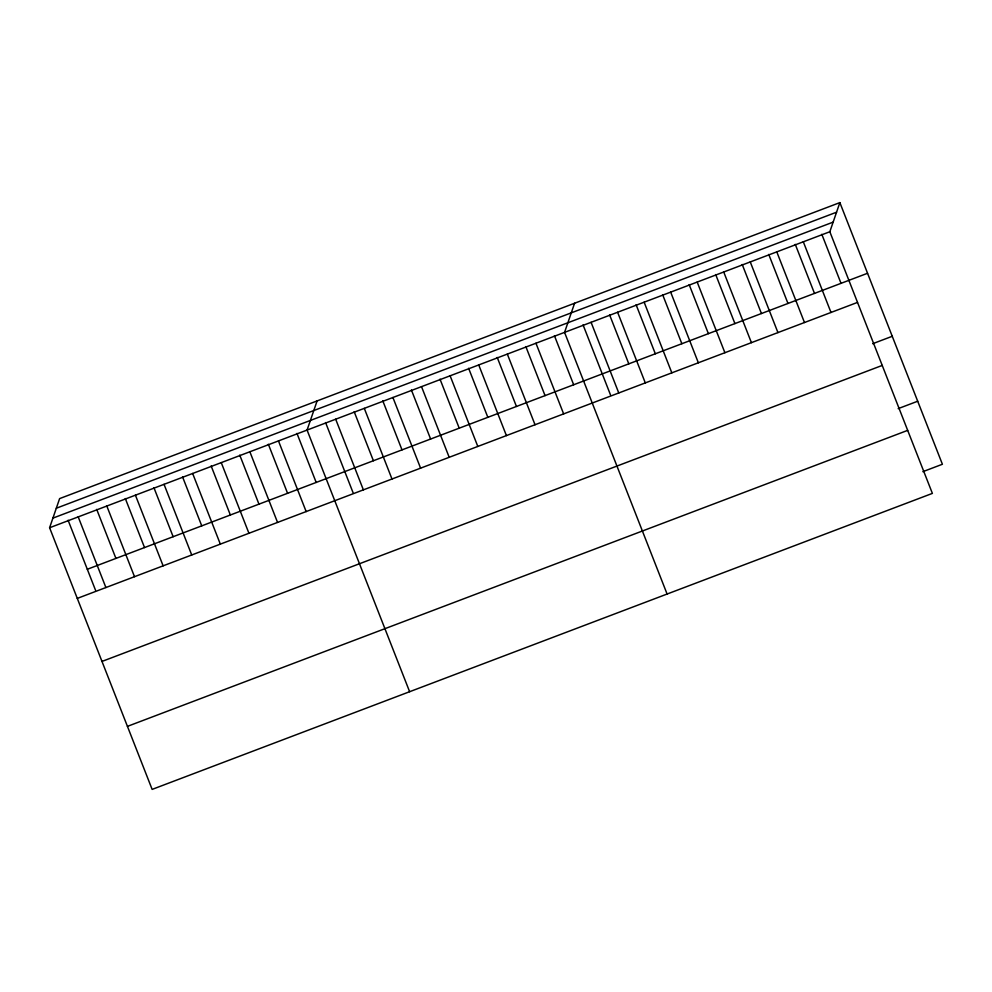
<?xml version="1.0" encoding="UTF-8"?>
<svg xmlns="http://www.w3.org/2000/svg" width="992" height="992" viewBox="0 0 992 992"><rect width="100%" height="100%" fill="white"/><g stroke="black" fill="none" stroke-linecap="round" stroke-linejoin="round"><path stroke-width="1.49" d="M839.864 202.604L829.833 231.744L932.381 493.396L152.136 789.396L49.6 527.744L59.619 498.604L839.864 202.604L942.4 464.256L922.858 471.671M317.105 400.929L307.074 430.057L409.622 691.709M574.579 303.242L564.56 332.382L667.095 594.034M56.321 508.226L836.554 212.214M52.911 518.122L833.144 222.121M49.6 527.744L829.833 231.744M87.308 569.272L867.554 273.271M77.289 598.399L857.522 302.399M872.7 343.703L892.254 336.288M101.99 661.428L882.223 365.428M898.157 408.642L917.699 401.227M127.435 726.367L907.68 430.367M821.81 234.298L841.018 283.328M803.309 241.8L830.998 312.468M795.274 244.367L814.494 293.396M776.786 251.869L804.475 322.524M768.75 254.423L787.97 303.453M750.25 261.925L777.939 332.593M742.227 264.492L761.434 313.522M723.726 271.994L751.415 342.662M715.691 274.561L734.911 323.59M697.19 282.063L724.892 352.718M689.167 284.617L708.387 333.647M670.666 292.119L698.356 362.787M662.644 294.686L681.851 343.716M644.143 302.188L671.832 372.843M636.108 304.742L655.328 353.772M617.607 312.257L645.308 382.912M609.584 314.811L628.804 363.841M591.083 322.313L618.772 392.981M583.06 324.88L610.502 394.915M554.441 335.73L573.661 384.76M535.953 343.232L563.642 413.9M525.834 346.58L545.054 395.61M507.334 354.082L535.035 424.75M497.228 357.43L516.448 406.472M478.727 364.944L506.416 435.6M468.621 368.292L487.841 417.322M450.12 375.794L477.809 446.45M440.014 379.142L459.222 428.172M421.513 386.644L449.202 457.312M411.407 389.992L430.615 439.022M392.906 397.494L420.596 468.162M382.8 400.855L402.008 449.884M364.3 408.357L391.989 479.012M354.181 411.705L373.401 460.734M335.68 419.207L363.382 489.862M325.574 422.555L353.028 492.59M296.968 433.405L316.188 482.434M278.467 440.919L306.156 511.574M268.361 444.267L287.581 493.297M249.86 451.769L277.549 522.424M239.754 455.117L258.962 504.147M221.253 462.619L248.942 533.287M211.147 465.967L230.355 514.997M192.646 473.469L220.336 544.137M182.54 476.83L201.748 525.859M164.04 484.332L191.729 554.987M153.921 487.68L173.141 536.709M135.42 495.182L163.122 565.837M125.314 498.53L144.534 547.559M106.814 506.032L134.503 576.699M96.708 509.38L115.928 558.409M78.207 516.882L105.896 587.549M68.101 520.242L95.542 590.277"/></g></svg>
